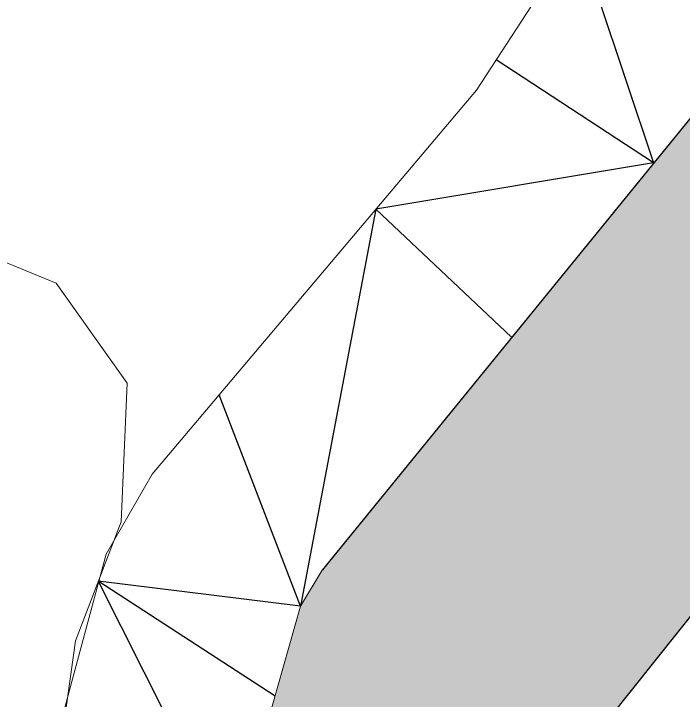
# Model space of a CAD drawing. Header units: millimetres. Extents: x 348 to 2201, y 118 to 1049.
# Drawn here: x 858.01 to 863.87, y 551.76 to 557.77 of the extents above; entities that cross this region are included whole.
import ezdxf

# ---------------------------------------------------------------- set-up
doc = ezdxf.new("R2010")
doc.units = ezdxf.units.MM
for name, color, linetype, lineweight in [('206_MURO_E_MURO_ARRIMO', 7, 'Continuous', 18), ('604_CURVA_INTERM', 7, 'Continuous', 18), ('mur vue', 7, 'Continuous', 13)]:
    doc.layers.add(name, color=color, linetype=linetype, lineweight=lineweight)

msp = doc.modelspace()

# ---------------------------------------------------------------- hatches: boundary and pattern name
at = {"layer": 'mur vue'}
h = msp.add_hatch(dxfattribs=at)
h.set_pattern_fill('AR-HBONE', color=256, scale=0.001, angle=63.03737)
h.set_pattern_definition([(90, (873.67925, 706.85885), (-0.1016, 0.1016), [0.3048, -0.1016]), (180, (873.67925, 706.96045), (-0.1016, 0.1016), [0.3048, -0.1016])])
h.paths.add_polyline_path([(862.8068, 545.3087), (862.6488, 545.3727), (861.6588, 545.8142), (860.4523, 546.204), (860.0496, 546.3165), (860.035, 543.6845), (860.0168, 540.3795), (862.7744, 539.4601)])
h.paths.add_polyline_path([(862.8355, 550.5133), (862.4206, 550.4983), (861.1998, 550.4038), (860.0724, 550.4383), (860.067, 549.4636), (860.0674, 549.4642), (860.0698, 549.4527), (860.0752, 549.4489), (860.0823, 549.4504), (860.0833, 549.4341), (860.0878, 549.4131), (860.1048, 549.3793), (860.0931, 549.3854), (860.0798, 549.3765), (860.0905, 549.3442), (860.0952, 549.3452), (860.097, 549.3301), (860.1056, 549.3137), (860.0962, 549.2898), (860.1024, 549.2911), (860.0839, 549.2177), (860.0795, 549.219), (860.0666, 549.19), (860.0654, 549.1858), (860.0496, 546.3165), (860.4523, 546.204), (861.6588, 545.8142), (862.6488, 545.3727), (862.8068, 545.3087)])
h.paths.add_polyline_path([(866.9342, 556.248), (867.4604, 558.0331), (864.8104, 558.8143), (864.4047, 557.4377), (860.7101, 552.8979), (860.5216, 552.5806), (860.0755, 551.0042), (860.0724, 550.4383), (861.1998, 550.4038), (862.4206, 550.4983), (862.8355, 550.5133), (862.8361, 550.6134), (863.0541, 551.3839)])
h.paths.add_polyline_path([(867.9469, 561.5111), (867.9605, 566.5659), (867.2284, 566.4181), (866.213, 566.3647), (865.1973, 566.3729), (865.1862, 562.258), (865.1846, 561.6448), (864.9682, 559.3495), (864.8104, 558.8143), (867.4604, 558.0331), (867.6937, 558.8245)])
h.paths.add_polyline_path([(867.9754, 572.1439), (868.3005, 576.8636), (868.0428, 576.7367), (866.9772, 576.5699), (865.9534, 576.4602), (865.2241, 576.4016), (865.1973, 566.3729), (866.213, 566.3647), (867.2284, 566.4181), (867.9605, 566.5659)])
h.paths.add_polyline_path([(868.4217, 578.6225), (865.2301, 578.6311), (865.2241, 576.4016), (865.9534, 576.4602), (866.9772, 576.5699), (868.0428, 576.7367), (868.3005, 576.8636)])

# ---------------------------------------------------------------- linework, layer by layer
for p, q in [((862.8561, 558.7308), (863.6149, 556.4672)), ((864.4047, 557.4377), (860.7101, 552.8979)), ((863.6149, 556.4672), (862.2346, 557.3691)), ((863.6149, 556.4672), (861.1816, 556.0616)), ((863.0541, 551.3839), (866.9342, 556.248)), ((861.1816, 556.0616), (860.5216, 552.5806)), ((862.3713, 554.939), (861.1816, 556.0616)), ((860.5216, 552.5806), (859.8092, 554.4347)), ((860.5216, 552.5806), (858.7502, 552.7991, 727)), ((858.7502, 552.7991, 727), (859.9348, 550.4426, 727)), ((860.2986, 551.7924), (858.7502, 552.7991, 727))]:
    msp.add_line(p, q)
at = {"layer": '206_MURO_E_MURO_ARRIMO'}
for points in [[(858.4911, 522.5241), (858.2559, 550.9395), (858.8185, 553.0374), (859.2225, 553.7392), (862.0627, 557.1059), (862.6551, 558.0126), (863.0571, 559.449), (863.2189, 561.4633), (863.0025, 580.9153), (866.9461, 603.8758), (866.7486, 615.7542), (866.7295, 706.6887)], [(859.9186, 522.6261), (860.0755, 551.0042), (860.5216, 552.5806), (860.7101, 552.8979)]]:
    msp.add_lwpolyline(points, dxfattribs=at)
at = {"layer": '604_CURVA_INTERM', "elevation": 727, "flags": 128}
msp.add_lwpolyline([(857.2766, 555.8661), (858.3815, 555.4136), (859.0038, 554.5368), (858.9502, 553.3218), (858.5502, 552.2764), (858.3959, 551.1707), (858.8626, 550.5677), (859.9348, 550.4426), (861.1998, 550.4038), (862.4206, 550.4983), (863.5058, 550.5375), (864.6451, 550.5338), (865.9231, 550.7152), (867.1294, 551.2408), (868.2328, 551.6412), (869.2096, 551.9119), (870.2593, 552.0709), (871.1841, 552.8037), (871.549, 553.9249)], dxfattribs=at)

doc.saveas('drawing.dxf')
